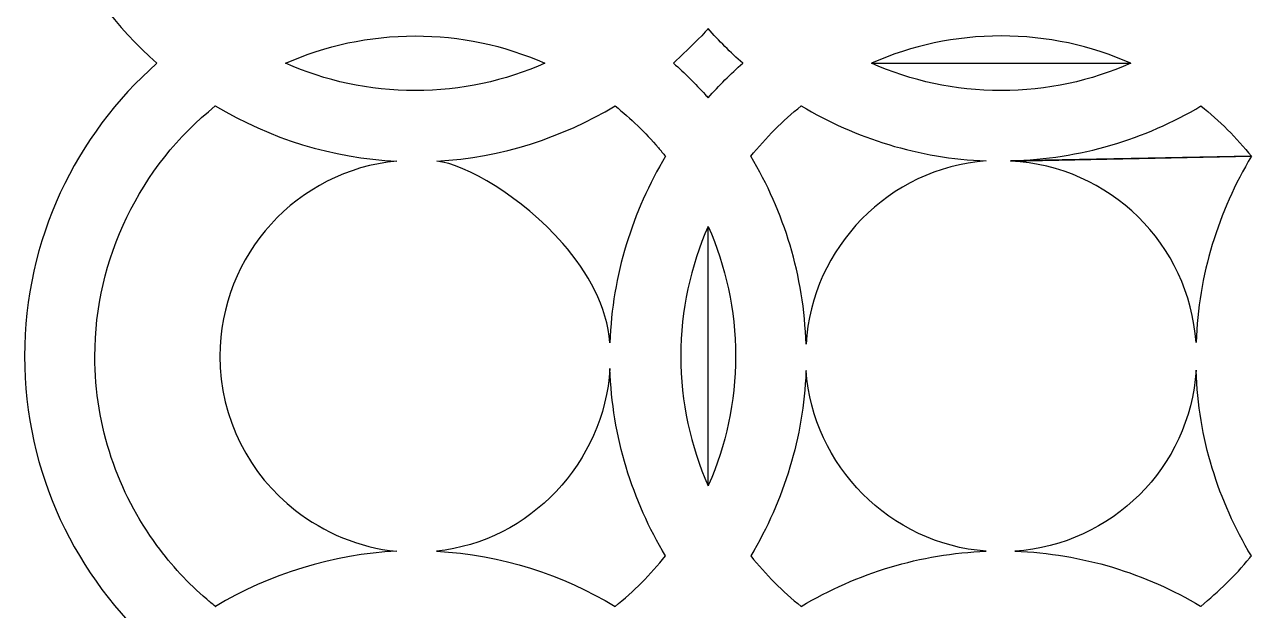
# Model space of a CAD drawing. Header units: centimetres. Extents: x -52 to 52, y -40 to 40.
# Drawn here: x -52.09 to -20.58, y 8.49 to 23.49 of the extents above; entities that cross this region are included whole.
import ezdxf

# ---------------------------------------------------------------- set-up
doc = ezdxf.new("R2010")
doc.units = ezdxf.units.CM
doc.header["$MEASUREMENT"] = 0
doc.layers.add('layer 1', color=7, linetype='Continuous')

msp = doc.modelspace()

# ---------------------------------------------------------------- linework, layer by layer
at = {"layer": 'layer 1', "color": 114}
for points, knots in [([(-48.70703, 7.4999), (-48.70703, 7.4999), (-48.70714, 7.5), (-48.70714, 7.5), (-48.70714, 7.5), (-48.70714, 7.5), (-48.70716, 7.50002), (-48.70716, 7.50002), (-48.70716, 7.50002), (-50.78352, 9.33253), (-52.09334, 12.01361), (-52.09334, 15), (-52.09334, 15), (-52.09334, 17.98637), (-50.78354, 20.66749), (-48.70718, 22.50002), (-48.70718, 22.50002), (-48.70718, 22.50002), (-48.70718, 22.50002), (-48.70718, 22.50002), (-48.70718, 22.50002), (-50.78354, 24.33252), (-52.09334, 27.01362), (-52.09334, 30), (-52.09334, 30), (-52.09334, 35.52191), (-47.61527, 40), (-42.09334, 40), (-42.09334, 40), (-39.10688, 40), (-36.42588, 38.69022), (-34.59337, 36.61379), (-34.59337, 36.61379), (-32.76085, 38.69018), (-30.07975, 40), (-27.09334, 40), (-27.09334, 40), (-24.10694, 40), (-21.42588, 38.69015), (-19.59337, 36.61378), (-19.59337, 36.61378), (-17.76084, 38.69017), (-15.07974, 40), (-12.09334, 40), (-12.09334, 40), (-6.57141, 40), (-2.09334, 35.52191), (-2.09334, 30), (-2.09334, 30), (-2.09334, 27.0136), (-3.40326, 24.33263), (-5.47963, 22.50011), (-5.47963, 22.50011), (-3.4032, 20.66758), (-2.09334, 17.98644), (-2.09334, 15), (-2.09334, 15), (-2.09334, 12.0136), (-3.40317, 9.33253), (-5.47955, 7.50002), (-5.47955, 7.50002), (-3.40315, 5.66749), (-2.09334, 2.98639), (-2.09334, 0), (-2.09334, 0), (-2.09334, -2.98645), (-3.40311, -5.66906), (-5.47955, -7.50157), (-5.47955, -7.50157), (-3.40316, -9.3341), (-2.09334, -12.0136), (-2.09334, -15), (-2.09334, -15), (-2.09334, -17.98639), (-3.40319, -20.66746), (-5.47956, -22.49997), (-5.47956, -22.49997), (-3.40317, -24.33252), (-2.09334, -27.01361), (-2.09334, -30), (-2.09334, -30), (-2.09334, -35.52191), (-6.57141, -40), (-12.09334, -40), (-12.09334, -40), (-15.07975, -40), (-17.76086, -38.69018), (-19.59338, -36.61379), (-19.59338, -36.61379), (-21.42589, -38.69023), (-24.10688, -40), (-27.09334, -40), (-27.09334, -40), (-30.07975, -40), (-32.76082, -38.69019), (-34.59334, -36.6138), (-34.59334, -36.6138), (-36.42586, -38.69017), (-39.10695, -40), (-42.09334, -40), (-42.09334, -40), (-47.61527, -40), (-52.09334, -35.52191), (-52.09334, -30), (-52.09334, -30), (-52.09334, -27.01361), (-50.78351, -24.33253), (-48.70714, -22.50001), (-48.70714, -22.50001), (-48.70714, -22.50001), (-48.70717, -22.49998), (-48.70717, -22.49998), (-48.70717, -22.49998), (-50.78352, -20.66748), (-52.09334, -17.98638), (-52.09334, -15), (-52.09334, -15), (-52.09334, -12.01362), (-50.78353, -9.3325), (-48.70717, -7.49998), (-48.70717, -7.49998), (-48.70717, -7.49998), (-48.70714, -7.49995), (-48.70714, -7.49995), (-48.70714, -7.49995), (-48.70714, -7.49995), (-48.70703, 7.4999), (-48.70703, 7.4999)], [0, 0, 0, 0, 0.03030303, 0.03030303, 0.03030303, 0.03030303, 0.06060606, 0.06060606, 0.06060606, 0.06060606, 0.09090909, 0.09090909, 0.09090909, 0.09090909, 0.12121212, 0.12121212, 0.12121212, 0.12121212, 0.15151515, 0.15151515, 0.15151515, 0.15151515, 0.18181818, 0.18181818, 0.18181818, 0.18181818, 0.21212121, 0.21212121, 0.21212121, 0.21212121, 0.24242424, 0.24242424, 0.24242424, 0.24242424, 0.27272727, 0.27272727, 0.27272727, 0.27272727, 0.3030303, 0.3030303, 0.3030303, 0.3030303, 0.33333333, 0.33333333, 0.33333333, 0.33333333, 0.36363636, 0.36363636, 0.36363636, 0.36363636, 0.39393939, 0.39393939, 0.39393939, 0.39393939, 0.42424242, 0.42424242, 0.42424242, 0.42424242, 0.45454545, 0.45454545, 0.45454545, 0.45454545, 0.48484848, 0.48484848, 0.48484848, 0.48484848, 0.51515152, 0.51515152, 0.51515152, 0.51515152, 0.54545455, 0.54545455, 0.54545455, 0.54545455, 0.57575758, 0.57575758, 0.57575758, 0.57575758, 0.60606061, 0.60606061, 0.60606061, 0.60606061, 0.63636364, 0.63636364, 0.63636364, 0.63636364, 0.66666667, 0.66666667, 0.66666667, 0.66666667, 0.6969697, 0.6969697, 0.6969697, 0.6969697, 0.72727273, 0.72727273, 0.72727273, 0.72727273, 0.75757576, 0.75757576, 0.75757576, 0.75757576, 0.78787879, 0.78787879, 0.78787879, 0.78787879, 0.81818182, 0.81818182, 0.81818182, 0.81818182, 0.84848485, 0.84848485, 0.84848485, 0.84848485, 0.87878788, 0.87878788, 0.87878788, 0.87878788, 0.90909091, 0.90909091, 0.90909091, 0.90909091, 0.93939394, 0.93939394, 0.93939394, 0.93939394, 1, 1, 1, 1]), ([(-35.47957, 22.50002), (-35.47957, 22.50002), (-35.47956, 22.50003), (-35.47956, 22.50003), (-35.47956, 22.50003), (-35.47956, 22.50003), (-35.47957, 22.50002), (-35.47957, 22.50002), (-35.47957, 22.50002), (-35.47957, 22.50002), (-35.47956, 22.50003), (-35.47956, 22.50003), (-35.47956, 22.50003), (-35.47956, 22.50003), (-35.47955, 22.50004), (-35.47955, 22.50004), (-35.47955, 22.50004), (-35.47955, 22.50004), (-35.47968, 22.50015), (-35.47968, 22.50015), (-35.47968, 22.50015), (-35.45711, 22.52272), (-35.43415, 22.54514), (-35.41135, 22.56748), (-35.41135, 22.56748), (-35.16251, 22.81135), (-34.902, 23.04332), (-34.66824, 23.30228), (-34.66824, 23.30228), (-34.66824, 23.30228), (-34.66823, 23.30229), (-34.66823, 23.30229), (-34.66823, 23.30229), (-34.66823, 23.30229), (-34.66822, 23.3023), (-34.66822, 23.3023), (-34.66822, 23.3023), (-34.66822, 23.3023), (-34.66821, 23.30231), (-34.66821, 23.30231), (-34.66821, 23.30231), (-34.66821, 23.30231), (-34.6682, 23.30232), (-34.6682, 23.30232), (-34.6682, 23.30232), (-34.6682, 23.30232), (-34.66819, 23.30233), (-34.66819, 23.30233), (-34.66819, 23.30233), (-34.66819, 23.30233), (-34.66818, 23.30234), (-34.66818, 23.30234), (-34.66818, 23.30234), (-34.64308, 23.33014), (-34.61815, 23.35812), (-34.59336, 23.3862), (-34.59336, 23.3862), (-34.59336, 23.3862), (-34.59336, 23.3862), (-34.59336, 23.3862), (-34.59336, 23.3862), (-34.31635, 23.07293), (-34.02074, 22.77675), (-33.70719, 22.50002), (-33.70719, 22.50002), (-33.70719, 22.50002), (-33.70719, 22.50002), (-33.70719, 22.50002), (-33.70719, 22.50002), (-34.01939, 22.22448), (-34.32018, 21.92831), (-34.59332, 21.61379), (-34.59332, 21.61379), (-34.59332, 21.61379), (-34.59334, 21.61381), (-34.59334, 21.61381), (-34.59334, 21.61381), (-34.59334, 21.61381), (-34.59336, 21.61383), (-34.59336, 21.61383), (-34.59336, 21.61383), (-34.61829, 21.64208), (-34.64331, 21.6701), (-34.66854, 21.69806), (-34.66854, 21.69806), (-34.66854, 21.69806), (-34.66855, 21.69807), (-34.66855, 21.69807), (-34.66855, 21.69807), (-34.66855, 21.69807), (-34.66856, 21.69808), (-34.66856, 21.69808), (-34.66856, 21.69808), (-34.66856, 21.69808), (-34.66857, 21.69809), (-34.66857, 21.69809), (-34.66857, 21.69809), (-34.66857, 21.69809), (-34.66858, 21.6981), (-34.66858, 21.6981), (-34.66858, 21.6981), (-34.66858, 21.6981), (-34.66859, 21.69811), (-34.66859, 21.69811), (-34.66859, 21.69811), (-34.66859, 21.69811), (-34.6686, 21.69812), (-34.6686, 21.69812), (-34.6686, 21.69812), (-34.92349, 21.98049), (-35.1943, 22.24828), (-35.47953, 22.50002), (-35.47953, 22.50002), (-35.47953, 22.50002), (-35.47955, 22.50004), (-35.47955, 22.50004), (-35.47955, 22.50004), (-35.47955, 22.50004), (-35.47968, 22.50015), (-35.47968, 22.50015), (-35.47968, 22.50015), (-35.47968, 22.50015), (-35.47957, 22.50002), (-35.47957, 22.50002)], [0, 0, 0, 0, 0.03125, 0.03125, 0.03125, 0.03125, 0.0625, 0.0625, 0.0625, 0.0625, 0.09375, 0.09375, 0.09375, 0.09375, 0.125, 0.125, 0.125, 0.125, 0.15625, 0.15625, 0.15625, 0.15625, 0.1875, 0.1875, 0.1875, 0.1875, 0.21875, 0.21875, 0.21875, 0.21875, 0.25, 0.25, 0.25, 0.25, 0.28125, 0.28125, 0.28125, 0.28125, 0.3125, 0.3125, 0.3125, 0.3125, 0.34375, 0.34375, 0.34375, 0.34375, 0.375, 0.375, 0.375, 0.375, 0.40625, 0.40625, 0.40625, 0.40625, 0.4375, 0.4375, 0.4375, 0.4375, 0.46875, 0.46875, 0.46875, 0.46875, 0.5, 0.5, 0.5, 0.5, 0.53125, 0.53125, 0.53125, 0.53125, 0.5625, 0.5625, 0.5625, 0.5625, 0.59375, 0.59375, 0.59375, 0.59375, 0.625, 0.625, 0.625, 0.625, 0.65625, 0.65625, 0.65625, 0.65625, 0.6875, 0.6875, 0.6875, 0.6875, 0.71875, 0.71875, 0.71875, 0.71875, 0.75, 0.75, 0.75, 0.75, 0.78125, 0.78125, 0.78125, 0.78125, 0.8125, 0.8125, 0.8125, 0.8125, 0.84375, 0.84375, 0.84375, 0.84375, 0.875, 0.875, 0.875, 0.875, 0.90625, 0.90625, 0.90625, 0.90625, 0.9375, 0.9375, 0.9375, 0.9375, 1, 1, 1, 1]), ([(-38.7738, 22.50004), (-39.81586, 22.96348), (-40.95328, 23.2), (-42.09334, 23.2), (-42.09334, 23.2), (-43.27481, 23.2), (-44.39803, 22.94998), (-45.41293, 22.5), (-45.41293, 22.5), (-44.39802, 22.05001), (-43.27481, 21.8), (-42.09334, 21.8), (-42.09334, 21.8), (-40.91189, 21.8), (-39.78868, 22.05005), (-38.7738, 22.50004)], [0, 0, 0, 0, 0.2, 0.2, 0.2, 0.2, 0.4, 0.4, 0.4, 0.4, 0.6, 0.6, 0.6, 0.6, 1, 1, 1, 1]), ([(-30.41296, 22.50002), (-30.41296, 22.50002), (-30.39037, 22.50999), (-30.39037, 22.50999), (-30.39037, 22.50999), (-30.39037, 22.50999), (-30.39036, 22.50999), (-30.39036, 22.50999), (-30.39036, 22.50999), (-30.39036, 22.50999), (-30.39035, 22.50999), (-30.39035, 22.50999), (-30.39035, 22.50999), (-30.39035, 22.50999), (-30.39034, 22.50999), (-30.39034, 22.50999), (-30.39034, 22.50999), (-30.39034, 22.50999), (-30.39033, 22.50999), (-30.39033, 22.50999), (-30.39033, 22.50999), (-30.39033, 22.50999), (-30.39032, 22.50999), (-30.39032, 22.50999), (-30.39032, 22.50999), (-30.39032, 22.50999), (-30.39031, 22.50999), (-30.39031, 22.50999), (-30.39031, 22.50999), (-30.39031, 22.50999), (-30.3903, 22.50999), (-30.3903, 22.50999), (-30.3903, 22.50999), (-30.3903, 22.50999), (-30.39029, 22.50999), (-30.39029, 22.50999), (-30.39029, 22.50999), (-29.38132, 22.95367), (-28.26602, 23.2), (-27.09334, 23.2), (-27.09334, 23.2), (-25.91187, 23.2), (-24.78866, 22.94999), (-23.77378, 22.50002), (-23.77378, 22.50002), (-23.77378, 22.50002), (-30.41296, 22.50002), (-30.41296, 22.50002)], [0, 0, 0, 0, 0.07692308, 0.07692308, 0.07692308, 0.07692308, 0.15384615, 0.15384615, 0.15384615, 0.15384615, 0.23076923, 0.23076923, 0.23076923, 0.23076923, 0.30769231, 0.30769231, 0.30769231, 0.30769231, 0.38461538, 0.38461538, 0.38461538, 0.38461538, 0.46153846, 0.46153846, 0.46153846, 0.46153846, 0.53846154, 0.53846154, 0.53846154, 0.53846154, 0.61538462, 0.61538462, 0.61538462, 0.61538462, 0.69230769, 0.69230769, 0.69230769, 0.69230769, 0.76923077, 0.76923077, 0.76923077, 0.76923077, 0.84615385, 0.84615385, 0.84615385, 0.84615385, 1, 1, 1, 1]), ([(-30.41294, 22.50001), (-29.39802, 22.05001), (-28.27481, 21.8), (-27.09334, 21.8), (-27.09334, 21.8), (-25.91188, 21.8), (-24.78868, 22.05001), (-23.77379, 22.5), (-23.77379, 22.5), (-23.77379, 22.5), (-30.41294, 22.50001), (-30.41294, 22.50001)], [0, 0, 0, 0, 0.25, 0.25, 0.25, 0.25, 0.5, 0.5, 0.5, 0.5, 1, 1, 1, 1]), ([(-47.21061, 8.59285), (-47.21061, 8.59285), (-47.21051, 8.59291), (-47.21051, 8.59291), (-47.21051, 8.59291), (-45.82447, 9.42022), (-44.18164, 9.92905), (-42.56722, 10.00449), (-42.56722, 10.00449), (-43.53786, 10.09579), (-44.42768, 10.48264), (-45.15686, 11.04888), (-45.15686, 11.04888), (-46.33491, 11.96368), (-47.09334, 13.39334), (-47.09334, 15), (-47.09334, 15), (-47.09334, 17.60114), (-45.10602, 19.75556), (-42.56722, 19.99434), (-42.56722, 19.99434), (-44.20729, 20.07087), (-45.80235, 20.56791), (-47.21061, 21.40723), (-47.21061, 21.40723), (-49.14328, 19.86151), (-50.29334, 17.48759), (-50.29334, 15), (-50.29334, 15), (-50.29334, 13.18544), (-49.70348, 11.50842), (-48.70528, 10.15002), (-48.70528, 10.15002), (-48.70528, 10.15002), (-48.70528, 10.15001), (-48.70528, 10.15001), (-48.70528, 10.15001), (-48.70528, 10.15001), (-48.70528, 10.15), (-48.70528, 10.15), (-48.70528, 10.15), (-48.70528, 10.15), (-48.70528, 10.14999), (-48.70528, 10.14999), (-48.70528, 10.14999), (-48.33391, 9.64461), (-47.90608, 9.18333), (-47.431, 8.7755), (-47.431, 8.7755), (-47.35858, 8.71333), (-47.28509, 8.65238), (-47.21051, 8.59273), (-47.21051, 8.59273), (-47.21051, 8.59273), (-47.21061, 8.59285), (-47.21061, 8.59285)], [0, 0, 0, 0, 0.06666667, 0.06666667, 0.06666667, 0.06666667, 0.13333333, 0.13333333, 0.13333333, 0.13333333, 0.2, 0.2, 0.2, 0.2, 0.26666667, 0.26666667, 0.26666667, 0.26666667, 0.33333333, 0.33333333, 0.33333333, 0.33333333, 0.4, 0.4, 0.4, 0.4, 0.46666667, 0.46666667, 0.46666667, 0.46666667, 0.53333333, 0.53333333, 0.53333333, 0.53333333, 0.6, 0.6, 0.6, 0.6, 0.66666667, 0.66666667, 0.66666667, 0.66666667, 0.73333333, 0.73333333, 0.73333333, 0.73333333, 0.8, 0.8, 0.8, 0.8, 0.86666667, 0.86666667, 0.86666667, 0.86666667, 1, 1, 1, 1]), ([(-35.68616, 20.11727), (-35.68616, 20.11727), (-35.68617, 20.11728), (-35.68617, 20.11728), (-35.68617, 20.11728), (-35.74521, 20.19111), (-35.80548, 20.26391), (-35.86699, 20.33562), (-35.86699, 20.33562), (-36.20226, 20.72648), (-36.57371, 21.08541), (-36.9761, 21.40723), (-36.9761, 21.40723), (-38.32805, 20.60021), (-39.8751, 20.08245), (-41.54154, 19.99365), (-41.54154, 19.99365), (-40.8027, 19.91249), (-39.35798, 19.08103), (-38.31637, 17.88707), (-38.31637, 17.88707), (-37.67038, 17.1466), (-37.17934, 16.26679), (-37.10821, 15.33978), (-37.10821, 15.33978), (-37.0491, 17.08183), (-36.52547, 18.7112), (-35.68617, 20.11727), (-35.68617, 20.11727), (-35.68617, 20.11727), (-35.68616, 20.11727), (-35.68616, 20.11727), (-35.68616, 20.11727), (-35.68616, 20.11727), (-35.68616, 20.11728), (-35.68616, 20.11728), (-35.68616, 20.11728), (-35.68616, 20.11728), (-35.68616, 20.11727), (-35.68616, 20.11727)], [0, 0, 0, 0, 0.09090909, 0.09090909, 0.09090909, 0.09090909, 0.18181818, 0.18181818, 0.18181818, 0.18181818, 0.27272727, 0.27272727, 0.27272727, 0.27272727, 0.36363636, 0.36363636, 0.36363636, 0.36363636, 0.45454545, 0.45454545, 0.45454545, 0.45454545, 0.54545455, 0.54545455, 0.54545455, 0.54545455, 0.63636364, 0.63636364, 0.63636364, 0.63636364, 0.72727273, 0.72727273, 0.72727273, 0.72727273, 0.81818182, 0.81818182, 0.81818182, 0.81818182, 1, 1, 1, 1]), ([(-32.08715, 15.30357), (-31.93782, 17.79558), (-29.9595, 19.80999), (-27.4784, 19.99904), (-27.4784, 19.99904), (-29.20336, 20.06439), (-30.81667, 20.57514), (-32.21059, 21.40718), (-32.21059, 21.40718), (-32.68681, 21.0263), (-33.11965, 20.59345), (-33.50052, 20.11724), (-33.50052, 20.11724), (-32.65539, 18.7014), (-32.13953, 17.05921), (-32.08715, 15.30357)], [0, 0, 0, 0, 0.2, 0.2, 0.2, 0.2, 0.4, 0.4, 0.4, 0.4, 0.6, 0.6, 0.6, 0.6, 1, 1, 1, 1]), ([(-20.68613, 20.11725), (-20.68613, 20.11725), (-20.68616, 20.11729), (-20.68616, 20.11729), (-20.68616, 20.11729), (-21.06679, 20.59321), (-21.50039, 21.02644), (-21.97608, 21.40721), (-21.97608, 21.40721), (-21.97608, 21.40721), (-21.97608, 21.40721), (-21.97608, 21.40721), (-21.97608, 21.40721), (-23.40594, 20.5537), (-25.06666, 20.04699), (-26.84198, 20.00315), (-26.84198, 20.00315), (-26.84198, 20.00315), (-26.85305, 20.00284), (-26.85305, 20.00284), (-26.85305, 20.00284), (-26.85305, 20.00284), (-20.68613, 20.11725), (-20.68613, 20.11725)], [0, 0, 0, 0, 0.14285714, 0.14285714, 0.14285714, 0.14285714, 0.28571429, 0.28571429, 0.28571429, 0.28571429, 0.42857143, 0.42857143, 0.42857143, 0.42857143, 0.57142857, 0.57142857, 0.57142857, 0.57142857, 0.71428571, 0.71428571, 0.71428571, 0.71428571, 1, 1, 1, 1]), ([(-26.85305, 19.99434), (-26.85305, 19.99434), (-26.8529, 19.99434), (-26.8529, 19.99434), (-26.8529, 19.99434), (-26.8529, 19.99434), (-26.85272, 19.99434), (-26.85272, 19.99434), (-26.85272, 19.99434), (-26.85272, 19.99434), (-26.85257, 19.99434), (-26.85257, 19.99434), (-26.85257, 19.99434), (-26.85257, 19.99434), (-26.85242, 19.99434), (-26.85242, 19.99434), (-26.85242, 19.99434), (-26.85242, 19.99434), (-26.85227, 19.99434), (-26.85227, 19.99434), (-26.85227, 19.99434), (-26.85227, 19.99434), (-26.85212, 19.99434), (-26.85212, 19.99434), (-26.85212, 19.99434), (-26.85212, 19.99434), (-26.85197, 19.99434), (-26.85197, 19.99434), (-26.85197, 19.99434), (-26.85197, 19.99434), (-26.85182, 19.99434), (-26.85182, 19.99434), (-26.85182, 19.99434), (-26.85182, 19.99434), (-26.85167, 19.99434), (-26.85167, 19.99434), (-26.85167, 19.99434), (-26.85167, 19.99434), (-26.85155, 19.99434), (-26.85155, 19.99434), (-26.85155, 19.99434), (-26.85155, 19.99434), (-26.8514, 19.99434), (-26.8514, 19.99434), (-26.8514, 19.99434), (-26.8514, 19.99434), (-26.85125, 19.99434), (-26.85125, 19.99434), (-26.85125, 19.99434), (-26.85125, 19.99434), (-26.85113, 19.99434), (-26.85113, 19.99434), (-26.85113, 19.99434), (-26.85113, 19.99434), (-26.85098, 19.99434), (-26.85098, 19.99434), (-26.85098, 19.99434), (-26.85098, 19.99434), (-26.85086, 19.99434), (-26.85086, 19.99434), (-26.85086, 19.99434), (-26.84806, 19.99417), (-26.84518, 19.99384), (-26.84241, 19.99371), (-26.84241, 19.99371), (-24.31276, 19.86855), (-22.27296, 17.86269), (-22.10101, 15.34567), (-22.10101, 15.34567), (-22.04187, 17.08549), (-21.52453, 18.71277), (-20.68616, 20.11728), (-20.68616, 20.11728), (-20.68616, 20.11728), (-20.68616, 20.11729), (-20.68616, 20.11729), (-20.68616, 20.11729), (-20.68616, 20.11729), (-26.85305, 19.99434), (-26.85305, 19.99434)], [0, 0, 0, 0, 0.04761905, 0.04761905, 0.04761905, 0.04761905, 0.0952381, 0.0952381, 0.0952381, 0.0952381, 0.14285714, 0.14285714, 0.14285714, 0.14285714, 0.19047619, 0.19047619, 0.19047619, 0.19047619, 0.23809524, 0.23809524, 0.23809524, 0.23809524, 0.28571429, 0.28571429, 0.28571429, 0.28571429, 0.33333333, 0.33333333, 0.33333333, 0.33333333, 0.38095238, 0.38095238, 0.38095238, 0.38095238, 0.42857143, 0.42857143, 0.42857143, 0.42857143, 0.47619048, 0.47619048, 0.47619048, 0.47619048, 0.52380952, 0.52380952, 0.52380952, 0.52380952, 0.57142857, 0.57142857, 0.57142857, 0.57142857, 0.61904762, 0.61904762, 0.61904762, 0.61904762, 0.66666667, 0.66666667, 0.66666667, 0.66666667, 0.71428571, 0.71428571, 0.71428571, 0.71428571, 0.76190476, 0.76190476, 0.76190476, 0.76190476, 0.80952381, 0.80952381, 0.80952381, 0.80952381, 0.85714286, 0.85714286, 0.85714286, 0.85714286, 0.9047619, 0.9047619, 0.9047619, 0.9047619, 1, 1, 1, 1]), ([(-34.59336, 11.68043), (-35.04334, 12.69532), (-35.29334, 13.81854), (-35.29334, 15), (-35.29334, 15), (-35.29334, 16.18147), (-35.04336, 17.30469), (-34.59337, 18.31959), (-34.59337, 18.31959), (-34.59337, 18.31959), (-34.59336, 11.68043), (-34.59336, 11.68043)], [0, 0, 0, 0, 0.25, 0.25, 0.25, 0.25, 0.5, 0.5, 0.5, 0.5, 1, 1, 1, 1]), ([(-34.59334, 11.68045), (-34.59334, 11.68045), (-34.58339, 11.70296), (-34.58339, 11.70296), (-34.58339, 11.70296), (-34.58339, 11.70296), (-34.58339, 11.70297), (-34.58339, 11.70297), (-34.58339, 11.70297), (-34.58339, 11.70297), (-34.58339, 11.70298), (-34.58339, 11.70298), (-34.58339, 11.70298), (-34.58339, 11.70298), (-34.58339, 11.70299), (-34.58339, 11.70299), (-34.58339, 11.70299), (-34.58339, 11.70299), (-34.58339, 11.703), (-34.58339, 11.703), (-34.58339, 11.703), (-34.58339, 11.703), (-34.58339, 11.70301), (-34.58339, 11.70301), (-34.58339, 11.70301), (-34.58339, 11.70301), (-34.58339, 11.70302), (-34.58339, 11.70302), (-34.58339, 11.70302), (-34.58339, 11.70302), (-34.58339, 11.70303), (-34.58339, 11.70303), (-34.58339, 11.70303), (-34.58339, 11.70303), (-34.58339, 11.70304), (-34.58339, 11.70304), (-34.58339, 11.70304), (-34.58339, 11.70304), (-34.58337, 11.70306), (-34.58337, 11.70306), (-34.58337, 11.70306), (-34.58337, 11.70306), (-34.58337, 11.70307), (-34.58337, 11.70307), (-34.58337, 11.70307), (-34.58337, 11.70307), (-34.58337, 11.70308), (-34.58337, 11.70308), (-34.58337, 11.70308), (-34.58337, 11.70308), (-34.58337, 11.70309), (-34.58337, 11.70309), (-34.58337, 11.70309), (-34.13968, 12.71204), (-33.89334, 13.82732), (-33.89334, 15), (-33.89334, 15), (-33.89334, 16.18146), (-34.14335, 17.30466), (-34.59334, 18.31957), (-34.59334, 18.31957), (-34.59334, 18.31957), (-34.59334, 11.68045), (-34.59334, 11.68045)], [0, 0, 0, 0, 0.05882353, 0.05882353, 0.05882353, 0.05882353, 0.11764706, 0.11764706, 0.11764706, 0.11764706, 0.17647059, 0.17647059, 0.17647059, 0.17647059, 0.23529412, 0.23529412, 0.23529412, 0.23529412, 0.29411765, 0.29411765, 0.29411765, 0.29411765, 0.35294118, 0.35294118, 0.35294118, 0.35294118, 0.41176471, 0.41176471, 0.41176471, 0.41176471, 0.47058824, 0.47058824, 0.47058824, 0.47058824, 0.52941176, 0.52941176, 0.52941176, 0.52941176, 0.58823529, 0.58823529, 0.58823529, 0.58823529, 0.64705882, 0.64705882, 0.64705882, 0.64705882, 0.70588235, 0.70588235, 0.70588235, 0.70588235, 0.76470588, 0.76470588, 0.76470588, 0.76470588, 0.82352941, 0.82352941, 0.82352941, 0.82352941, 0.88235294, 0.88235294, 0.88235294, 0.88235294, 1, 1, 1, 1]), ([(-35.68616, 9.88274), (-36.06701, 9.40653), (-36.49988, 8.97373), (-36.97613, 8.59284), (-36.97613, 8.59284), (-38.32807, 9.39984), (-39.88461, 9.91592), (-41.55106, 10.00472), (-41.55106, 10.00472), (-39.14923, 10.26023), (-37.25997, 12.27266), (-37.108, 14.67999), (-37.108, 14.67999), (-37.0526, 12.93049), (-36.52863, 11.29412), (-35.68617, 9.88276), (-35.68617, 9.88276), (-35.68617, 9.88276), (-35.68616, 9.88274), (-35.68616, 9.88274)], [0, 0, 0, 0, 0.16666667, 0.16666667, 0.16666667, 0.16666667, 0.33333333, 0.33333333, 0.33333333, 0.33333333, 0.5, 0.5, 0.5, 0.5, 0.66666667, 0.66666667, 0.66666667, 0.66666667, 1, 1, 1, 1]), ([(-32.08735, 14.63593), (-31.91223, 12.18418), (-29.93216, 10.19153), (-27.4784, 10.0046), (-27.4784, 10.0046), (-29.1496, 9.9413), (-30.7753, 9.4471), (-32.21061, 8.59281), (-32.21061, 8.59281), (-32.68687, 8.97371), (-33.11964, 9.40651), (-33.50053, 9.88278), (-33.50053, 9.88278), (-32.65079, 11.32002), (-32.15499, 12.92901), (-32.08878, 14.60056), (-32.08878, 14.60056), (-32.08878, 14.60056), (-32.08878, 14.60058), (-32.08878, 14.60058), (-32.08878, 14.60058), (-32.08827, 14.61345), (-32.08781, 14.62305), (-32.08735, 14.63593)], [0, 0, 0, 0, 0.14285714, 0.14285714, 0.14285714, 0.14285714, 0.28571429, 0.28571429, 0.28571429, 0.28571429, 0.42857143, 0.42857143, 0.42857143, 0.42857143, 0.57142857, 0.57142857, 0.57142857, 0.57142857, 0.71428571, 0.71428571, 0.71428571, 0.71428571, 1, 1, 1, 1]), ([(-26.74282, 10.00488), (-24.25499, 10.17639), (-22.26459, 12.14694), (-22.10111, 14.63708), (-22.10111, 14.63708), (-22.04581, 12.88822), (-21.52836, 11.2937), (-20.68615, 9.88275), (-20.68615, 9.88275), (-20.69949, 9.86607), (-20.71293, 9.84947), (-20.72639, 9.8329), (-20.72639, 9.8329), (-20.72639, 9.8329), (-20.72639, 9.83289), (-20.72639, 9.83289), (-20.72639, 9.83289), (-20.72639, 9.83289), (-20.7264, 9.83288), (-20.7264, 9.83288), (-20.7264, 9.83288), (-21.1046, 9.36747), (-21.52245, 8.98167), (-21.9761, 8.59283), (-21.9761, 8.59283), (-21.9761, 8.59283), (-21.98553, 8.59841), (-21.98553, 8.59841), (-21.98553, 8.59841), (-21.98553, 8.59841), (-21.98554, 8.59842), (-21.98554, 8.59842), (-21.98554, 8.59842), (-23.38656, 9.43261), (-25.00869, 9.94509), (-26.74282, 10.00488)], [0, 0, 0, 0, 0.1, 0.1, 0.1, 0.1, 0.2, 0.2, 0.2, 0.2, 0.3, 0.3, 0.3, 0.3, 0.4, 0.4, 0.4, 0.4, 0.5, 0.5, 0.5, 0.5, 0.6, 0.6, 0.6, 0.6, 0.7, 0.7, 0.7, 0.7, 0.8, 0.8, 0.8, 0.8, 1, 1, 1, 1])]:
    msp.add_open_spline(points, degree=3, knots=knots, dxfattribs=at)
at = {"layer": 'layer 1', "color": 254, "lineweight": 9}
for points, knots in [([(-48.70703, 7.4999), (-48.70703, 7.4999), (-48.70714, 7.5), (-48.70714, 7.5), (-48.70714, 7.5), (-48.70714, 7.5), (-48.70716, 7.50002), (-48.70716, 7.50002), (-48.70716, 7.50002), (-50.78352, 9.33253), (-52.09334, 12.01361), (-52.09334, 15), (-52.09334, 15), (-52.09334, 17.98637), (-50.78354, 20.66749), (-48.70718, 22.50002), (-48.70718, 22.50002), (-48.70718, 22.50002), (-48.70718, 22.50002), (-48.70718, 22.50002), (-48.70718, 22.50002), (-50.78354, 24.33252), (-52.09334, 27.01362), (-52.09334, 30), (-52.09334, 30), (-52.09334, 35.52191), (-47.61527, 40), (-42.09334, 40), (-42.09334, 40), (-39.10688, 40), (-36.42588, 38.69022), (-34.59337, 36.61379), (-34.59337, 36.61379), (-32.76085, 38.69018), (-30.07975, 40), (-27.09334, 40), (-27.09334, 40), (-24.10694, 40), (-21.42588, 38.69015), (-19.59337, 36.61378), (-19.59337, 36.61378), (-17.76084, 38.69017), (-15.07974, 40), (-12.09334, 40), (-12.09334, 40), (-6.57141, 40), (-2.09334, 35.52191), (-2.09334, 30), (-2.09334, 30), (-2.09334, 27.0136), (-3.40326, 24.33263), (-5.47963, 22.50011), (-5.47963, 22.50011), (-3.4032, 20.66758), (-2.09334, 17.98644), (-2.09334, 15), (-2.09334, 15), (-2.09334, 12.0136), (-3.40317, 9.33253), (-5.47955, 7.50002), (-5.47955, 7.50002), (-3.40315, 5.66749), (-2.09334, 2.98639), (-2.09334, 0), (-2.09334, 0), (-2.09334, -2.98645), (-3.40311, -5.66906), (-5.47955, -7.50157), (-5.47955, -7.50157), (-3.40316, -9.3341), (-2.09334, -12.0136), (-2.09334, -15), (-2.09334, -15), (-2.09334, -17.98639), (-3.40319, -20.66746), (-5.47956, -22.49997), (-5.47956, -22.49997), (-3.40317, -24.33252), (-2.09334, -27.01361), (-2.09334, -30), (-2.09334, -30), (-2.09334, -35.52191), (-6.57141, -40), (-12.09334, -40), (-12.09334, -40), (-15.07975, -40), (-17.76086, -38.69018), (-19.59338, -36.61379), (-19.59338, -36.61379), (-21.42589, -38.69023), (-24.10688, -40), (-27.09334, -40), (-27.09334, -40), (-30.07975, -40), (-32.76082, -38.69019), (-34.59334, -36.6138), (-34.59334, -36.6138), (-36.42586, -38.69017), (-39.10695, -40), (-42.09334, -40), (-42.09334, -40), (-47.61527, -40), (-52.09334, -35.52191), (-52.09334, -30), (-52.09334, -30), (-52.09334, -27.01361), (-50.78351, -24.33253), (-48.70714, -22.50001), (-48.70714, -22.50001), (-48.70714, -22.50001), (-48.70717, -22.49998), (-48.70717, -22.49998), (-48.70717, -22.49998), (-50.78352, -20.66748), (-52.09334, -17.98638), (-52.09334, -15), (-52.09334, -15), (-52.09334, -12.01362), (-50.78353, -9.3325), (-48.70717, -7.49998), (-48.70717, -7.49998), (-48.70717, -7.49998), (-48.70714, -7.49995), (-48.70714, -7.49995)], [0, 0, 0, 0, 0.03125, 0.03125, 0.03125, 0.03125, 0.0625, 0.0625, 0.0625, 0.0625, 0.09375, 0.09375, 0.09375, 0.09375, 0.125, 0.125, 0.125, 0.125, 0.15625, 0.15625, 0.15625, 0.15625, 0.1875, 0.1875, 0.1875, 0.1875, 0.21875, 0.21875, 0.21875, 0.21875, 0.25, 0.25, 0.25, 0.25, 0.28125, 0.28125, 0.28125, 0.28125, 0.3125, 0.3125, 0.3125, 0.3125, 0.34375, 0.34375, 0.34375, 0.34375, 0.375, 0.375, 0.375, 0.375, 0.40625, 0.40625, 0.40625, 0.40625, 0.4375, 0.4375, 0.4375, 0.4375, 0.46875, 0.46875, 0.46875, 0.46875, 0.5, 0.5, 0.5, 0.5, 0.53125, 0.53125, 0.53125, 0.53125, 0.5625, 0.5625, 0.5625, 0.5625, 0.59375, 0.59375, 0.59375, 0.59375, 0.625, 0.625, 0.625, 0.625, 0.65625, 0.65625, 0.65625, 0.65625, 0.6875, 0.6875, 0.6875, 0.6875, 0.71875, 0.71875, 0.71875, 0.71875, 0.75, 0.75, 0.75, 0.75, 0.78125, 0.78125, 0.78125, 0.78125, 0.8125, 0.8125, 0.8125, 0.8125, 0.84375, 0.84375, 0.84375, 0.84375, 0.875, 0.875, 0.875, 0.875, 0.90625, 0.90625, 0.90625, 0.90625, 0.9375, 0.9375, 0.9375, 0.9375, 1, 1, 1, 1]), ([(-35.47957, 22.50002), (-35.47957, 22.50002), (-35.47956, 22.50003), (-35.47956, 22.50003), (-35.47956, 22.50003), (-35.47956, 22.50003), (-35.47957, 22.50002), (-35.47957, 22.50002), (-35.47957, 22.50002), (-35.47957, 22.50002), (-35.47956, 22.50003), (-35.47956, 22.50003), (-35.47956, 22.50003), (-35.47956, 22.50003), (-35.47955, 22.50004), (-35.47955, 22.50004), (-35.47955, 22.50004), (-35.47955, 22.50004), (-35.47968, 22.50015), (-35.47968, 22.50015), (-35.47968, 22.50015), (-35.45711, 22.52272), (-35.43415, 22.54514), (-35.41135, 22.56748), (-35.41135, 22.56748), (-35.16251, 22.81135), (-34.902, 23.04332), (-34.66824, 23.30228), (-34.66824, 23.30228), (-34.66824, 23.30228), (-34.66823, 23.30229), (-34.66823, 23.30229), (-34.66823, 23.30229), (-34.66823, 23.30229), (-34.66822, 23.3023), (-34.66822, 23.3023), (-34.66822, 23.3023), (-34.66822, 23.3023), (-34.66821, 23.30231), (-34.66821, 23.30231), (-34.66821, 23.30231), (-34.66821, 23.30231), (-34.6682, 23.30232), (-34.6682, 23.30232), (-34.6682, 23.30232), (-34.6682, 23.30232), (-34.66819, 23.30233), (-34.66819, 23.30233), (-34.66819, 23.30233), (-34.66819, 23.30233), (-34.66818, 23.30234), (-34.66818, 23.30234), (-34.66818, 23.30234), (-34.64308, 23.33014), (-34.61815, 23.35812), (-34.59336, 23.3862), (-34.59336, 23.3862), (-34.59336, 23.3862), (-34.59336, 23.3862), (-34.59336, 23.3862), (-34.59336, 23.3862), (-34.31635, 23.07293), (-34.02074, 22.77675), (-33.70719, 22.50002), (-33.70719, 22.50002), (-33.70719, 22.50002), (-33.70719, 22.50002), (-33.70719, 22.50002), (-33.70719, 22.50002), (-34.01939, 22.22448), (-34.32018, 21.92831), (-34.59332, 21.61379), (-34.59332, 21.61379), (-34.59332, 21.61379), (-34.59334, 21.61381), (-34.59334, 21.61381), (-34.59334, 21.61381), (-34.59334, 21.61381), (-34.59336, 21.61383), (-34.59336, 21.61383), (-34.59336, 21.61383), (-34.61829, 21.64208), (-34.64331, 21.6701), (-34.66854, 21.69806), (-34.66854, 21.69806), (-34.66854, 21.69806), (-34.66855, 21.69807), (-34.66855, 21.69807), (-34.66855, 21.69807), (-34.66855, 21.69807), (-34.66856, 21.69808), (-34.66856, 21.69808), (-34.66856, 21.69808), (-34.66856, 21.69808), (-34.66857, 21.69809), (-34.66857, 21.69809), (-34.66857, 21.69809), (-34.66857, 21.69809), (-34.66858, 21.6981), (-34.66858, 21.6981), (-34.66858, 21.6981), (-34.66858, 21.6981), (-34.66859, 21.69811), (-34.66859, 21.69811), (-34.66859, 21.69811), (-34.66859, 21.69811), (-34.6686, 21.69812), (-34.6686, 21.69812), (-34.6686, 21.69812), (-34.92349, 21.98049), (-35.1943, 22.24828), (-35.47953, 22.50002), (-35.47953, 22.50002), (-35.47953, 22.50002), (-35.47955, 22.50004), (-35.47955, 22.50004), (-35.47955, 22.50004), (-35.47955, 22.50004), (-35.47968, 22.50015), (-35.47968, 22.50015)], [0, 0, 0, 0, 0.03225806, 0.03225806, 0.03225806, 0.03225806, 0.06451613, 0.06451613, 0.06451613, 0.06451613, 0.09677419, 0.09677419, 0.09677419, 0.09677419, 0.12903226, 0.12903226, 0.12903226, 0.12903226, 0.16129032, 0.16129032, 0.16129032, 0.16129032, 0.19354839, 0.19354839, 0.19354839, 0.19354839, 0.22580645, 0.22580645, 0.22580645, 0.22580645, 0.25806452, 0.25806452, 0.25806452, 0.25806452, 0.29032258, 0.29032258, 0.29032258, 0.29032258, 0.32258065, 0.32258065, 0.32258065, 0.32258065, 0.35483871, 0.35483871, 0.35483871, 0.35483871, 0.38709677, 0.38709677, 0.38709677, 0.38709677, 0.41935484, 0.41935484, 0.41935484, 0.41935484, 0.4516129, 0.4516129, 0.4516129, 0.4516129, 0.48387097, 0.48387097, 0.48387097, 0.48387097, 0.51612903, 0.51612903, 0.51612903, 0.51612903, 0.5483871, 0.5483871, 0.5483871, 0.5483871, 0.58064516, 0.58064516, 0.58064516, 0.58064516, 0.61290323, 0.61290323, 0.61290323, 0.61290323, 0.64516129, 0.64516129, 0.64516129, 0.64516129, 0.67741935, 0.67741935, 0.67741935, 0.67741935, 0.70967742, 0.70967742, 0.70967742, 0.70967742, 0.74193548, 0.74193548, 0.74193548, 0.74193548, 0.77419355, 0.77419355, 0.77419355, 0.77419355, 0.80645161, 0.80645161, 0.80645161, 0.80645161, 0.83870968, 0.83870968, 0.83870968, 0.83870968, 0.87096774, 0.87096774, 0.87096774, 0.87096774, 0.90322581, 0.90322581, 0.90322581, 0.90322581, 0.93548387, 0.93548387, 0.93548387, 0.93548387, 1, 1, 1, 1]), ([(-38.7738, 22.50004), (-39.81586, 22.96348), (-40.95328, 23.2), (-42.09334, 23.2), (-42.09334, 23.2), (-43.27481, 23.2), (-44.39803, 22.94998), (-45.41293, 22.5), (-45.41293, 22.5), (-44.39802, 22.05001), (-43.27481, 21.8), (-42.09334, 21.8), (-42.09334, 21.8), (-40.91189, 21.8), (-39.78868, 22.05005), (-38.7738, 22.50004)], [0, 0, 0, 0, 0.2, 0.2, 0.2, 0.2, 0.4, 0.4, 0.4, 0.4, 0.6, 0.6, 0.6, 0.6, 1, 1, 1, 1]), ([(-30.41296, 22.50002), (-30.41296, 22.50002), (-30.39037, 22.50999), (-30.39037, 22.50999), (-30.39037, 22.50999), (-30.39037, 22.50999), (-30.39036, 22.50999), (-30.39036, 22.50999), (-30.39036, 22.50999), (-30.39036, 22.50999), (-30.39035, 22.50999), (-30.39035, 22.50999), (-30.39035, 22.50999), (-30.39035, 22.50999), (-30.39034, 22.50999), (-30.39034, 22.50999), (-30.39034, 22.50999), (-30.39034, 22.50999), (-30.39033, 22.50999), (-30.39033, 22.50999), (-30.39033, 22.50999), (-30.39033, 22.50999), (-30.39032, 22.50999), (-30.39032, 22.50999), (-30.39032, 22.50999), (-30.39032, 22.50999), (-30.39031, 22.50999), (-30.39031, 22.50999), (-30.39031, 22.50999), (-30.39031, 22.50999), (-30.3903, 22.50999), (-30.3903, 22.50999), (-30.3903, 22.50999), (-30.3903, 22.50999), (-30.39029, 22.50999), (-30.39029, 22.50999), (-30.39029, 22.50999), (-29.38132, 22.95367), (-28.26602, 23.2), (-27.09334, 23.2), (-27.09334, 23.2), (-25.91187, 23.2), (-24.78866, 22.94999), (-23.77378, 22.50002)], [0, 0, 0, 0, 0.08333333, 0.08333333, 0.08333333, 0.08333333, 0.16666667, 0.16666667, 0.16666667, 0.16666667, 0.25, 0.25, 0.25, 0.25, 0.33333333, 0.33333333, 0.33333333, 0.33333333, 0.41666667, 0.41666667, 0.41666667, 0.41666667, 0.5, 0.5, 0.5, 0.5, 0.58333333, 0.58333333, 0.58333333, 0.58333333, 0.66666667, 0.66666667, 0.66666667, 0.66666667, 0.75, 0.75, 0.75, 0.75, 0.83333333, 0.83333333, 0.83333333, 0.83333333, 1, 1, 1, 1]), ([(-30.41294, 22.50001), (-29.39802, 22.05001), (-28.27481, 21.8), (-27.09334, 21.8), (-27.09334, 21.8), (-25.91188, 21.8), (-24.78868, 22.05001), (-23.77379, 22.5)], [0, 0, 0, 0, 0.33333333, 0.33333333, 0.33333333, 0.33333333, 1, 1, 1, 1]), ([(-47.21061, 8.59285), (-47.21061, 8.59285), (-47.21051, 8.59291), (-47.21051, 8.59291), (-47.21051, 8.59291), (-45.82447, 9.42022), (-44.18164, 9.92905), (-42.56722, 10.00449), (-42.56722, 10.00449), (-43.53786, 10.09579), (-44.42768, 10.48264), (-45.15686, 11.04888), (-45.15686, 11.04888), (-46.33491, 11.96368), (-47.09334, 13.39334), (-47.09334, 15), (-47.09334, 15), (-47.09334, 17.60114), (-45.10602, 19.75556), (-42.56722, 19.99434), (-42.56722, 19.99434), (-44.20729, 20.07087), (-45.80235, 20.56791), (-47.21061, 21.40723), (-47.21061, 21.40723), (-49.14328, 19.86151), (-50.29334, 17.48759), (-50.29334, 15), (-50.29334, 15), (-50.29334, 13.18544), (-49.70348, 11.50842), (-48.70528, 10.15002), (-48.70528, 10.15002), (-48.70528, 10.15002), (-48.70528, 10.15001), (-48.70528, 10.15001), (-48.70528, 10.15001), (-48.70528, 10.15001), (-48.70528, 10.15), (-48.70528, 10.15), (-48.70528, 10.15), (-48.70528, 10.15), (-48.70528, 10.14999), (-48.70528, 10.14999), (-48.70528, 10.14999), (-48.33391, 9.64461), (-47.90608, 9.18333), (-47.431, 8.7755), (-47.431, 8.7755), (-47.35858, 8.71333), (-47.28509, 8.65238), (-47.21051, 8.59273)], [0, 0, 0, 0, 0.07142857, 0.07142857, 0.07142857, 0.07142857, 0.14285714, 0.14285714, 0.14285714, 0.14285714, 0.21428571, 0.21428571, 0.21428571, 0.21428571, 0.28571429, 0.28571429, 0.28571429, 0.28571429, 0.35714286, 0.35714286, 0.35714286, 0.35714286, 0.42857143, 0.42857143, 0.42857143, 0.42857143, 0.5, 0.5, 0.5, 0.5, 0.57142857, 0.57142857, 0.57142857, 0.57142857, 0.64285714, 0.64285714, 0.64285714, 0.64285714, 0.71428571, 0.71428571, 0.71428571, 0.71428571, 0.78571429, 0.78571429, 0.78571429, 0.78571429, 0.85714286, 0.85714286, 0.85714286, 0.85714286, 1, 1, 1, 1]), ([(-35.68616, 20.11727), (-35.68616, 20.11727), (-35.68617, 20.11728), (-35.68617, 20.11728), (-35.68617, 20.11728), (-35.74521, 20.19111), (-35.80548, 20.26391), (-35.86699, 20.33562), (-35.86699, 20.33562), (-36.20226, 20.72648), (-36.57371, 21.08541), (-36.9761, 21.40723), (-36.9761, 21.40723), (-38.32805, 20.60021), (-39.8751, 20.08245), (-41.54154, 19.99365), (-41.54154, 19.99365), (-40.8027, 19.91249), (-39.35798, 19.08103), (-38.31637, 17.88707), (-38.31637, 17.88707), (-37.67038, 17.1466), (-37.17934, 16.26679), (-37.10821, 15.33978), (-37.10821, 15.33978), (-37.0491, 17.08183), (-36.52547, 18.7112), (-35.68617, 20.11727), (-35.68617, 20.11727), (-35.68617, 20.11727), (-35.68616, 20.11727), (-35.68616, 20.11727), (-35.68616, 20.11727), (-35.68616, 20.11727), (-35.68616, 20.11728), (-35.68616, 20.11728)], [0, 0, 0, 0, 0.1, 0.1, 0.1, 0.1, 0.2, 0.2, 0.2, 0.2, 0.3, 0.3, 0.3, 0.3, 0.4, 0.4, 0.4, 0.4, 0.5, 0.5, 0.5, 0.5, 0.6, 0.6, 0.6, 0.6, 0.7, 0.7, 0.7, 0.7, 0.8, 0.8, 0.8, 0.8, 1, 1, 1, 1]), ([(-32.08715, 15.30357), (-31.93782, 17.79558), (-29.9595, 19.80999), (-27.4784, 19.99904), (-27.4784, 19.99904), (-29.20336, 20.06439), (-30.81667, 20.57514), (-32.21059, 21.40718), (-32.21059, 21.40718), (-32.68681, 21.0263), (-33.11965, 20.59345), (-33.50052, 20.11724), (-33.50052, 20.11724), (-32.65539, 18.7014), (-32.13953, 17.05921), (-32.08715, 15.30357)], [0, 0, 0, 0, 0.2, 0.2, 0.2, 0.2, 0.4, 0.4, 0.4, 0.4, 0.6, 0.6, 0.6, 0.6, 1, 1, 1, 1]), ([(-20.68613, 20.11725), (-20.68613, 20.11725), (-20.68616, 20.11729), (-20.68616, 20.11729), (-20.68616, 20.11729), (-21.06679, 20.59321), (-21.50039, 21.02644), (-21.97608, 21.40721), (-21.97608, 21.40721), (-21.97608, 21.40721), (-21.97608, 21.40721), (-21.97608, 21.40721), (-21.97608, 21.40721), (-23.40594, 20.5537), (-25.06666, 20.04699), (-26.84198, 20.00315), (-26.84198, 20.00315), (-26.84198, 20.00315), (-26.85305, 20.00284), (-26.85305, 20.00284)], [0, 0, 0, 0, 0.16666667, 0.16666667, 0.16666667, 0.16666667, 0.33333333, 0.33333333, 0.33333333, 0.33333333, 0.5, 0.5, 0.5, 0.5, 0.66666667, 0.66666667, 0.66666667, 0.66666667, 1, 1, 1, 1]), ([(-26.85305, 19.99434), (-26.85305, 19.99434), (-26.8529, 19.99434), (-26.8529, 19.99434), (-26.8529, 19.99434), (-26.8529, 19.99434), (-26.85272, 19.99434), (-26.85272, 19.99434), (-26.85272, 19.99434), (-26.85272, 19.99434), (-26.85257, 19.99434), (-26.85257, 19.99434), (-26.85257, 19.99434), (-26.85257, 19.99434), (-26.85242, 19.99434), (-26.85242, 19.99434), (-26.85242, 19.99434), (-26.85242, 19.99434), (-26.85227, 19.99434), (-26.85227, 19.99434), (-26.85227, 19.99434), (-26.85227, 19.99434), (-26.85212, 19.99434), (-26.85212, 19.99434), (-26.85212, 19.99434), (-26.85212, 19.99434), (-26.85197, 19.99434), (-26.85197, 19.99434), (-26.85197, 19.99434), (-26.85197, 19.99434), (-26.85182, 19.99434), (-26.85182, 19.99434), (-26.85182, 19.99434), (-26.85182, 19.99434), (-26.85167, 19.99434), (-26.85167, 19.99434), (-26.85167, 19.99434), (-26.85167, 19.99434), (-26.85155, 19.99434), (-26.85155, 19.99434), (-26.85155, 19.99434), (-26.85155, 19.99434), (-26.8514, 19.99434), (-26.8514, 19.99434), (-26.8514, 19.99434), (-26.8514, 19.99434), (-26.85125, 19.99434), (-26.85125, 19.99434), (-26.85125, 19.99434), (-26.85125, 19.99434), (-26.85113, 19.99434), (-26.85113, 19.99434), (-26.85113, 19.99434), (-26.85113, 19.99434), (-26.85098, 19.99434), (-26.85098, 19.99434), (-26.85098, 19.99434), (-26.85098, 19.99434), (-26.85086, 19.99434), (-26.85086, 19.99434), (-26.85086, 19.99434), (-26.84806, 19.99417), (-26.84518, 19.99384), (-26.84241, 19.99371), (-26.84241, 19.99371), (-24.31276, 19.86855), (-22.27296, 17.86269), (-22.10101, 15.34567), (-22.10101, 15.34567), (-22.04187, 17.08549), (-21.52453, 18.71277), (-20.68616, 20.11728), (-20.68616, 20.11728), (-20.68616, 20.11728), (-20.68616, 20.11729), (-20.68616, 20.11729)], [0, 0, 0, 0, 0.05, 0.05, 0.05, 0.05, 0.1, 0.1, 0.1, 0.1, 0.15, 0.15, 0.15, 0.15, 0.2, 0.2, 0.2, 0.2, 0.25, 0.25, 0.25, 0.25, 0.3, 0.3, 0.3, 0.3, 0.35, 0.35, 0.35, 0.35, 0.4, 0.4, 0.4, 0.4, 0.45, 0.45, 0.45, 0.45, 0.5, 0.5, 0.5, 0.5, 0.55, 0.55, 0.55, 0.55, 0.6, 0.6, 0.6, 0.6, 0.65, 0.65, 0.65, 0.65, 0.7, 0.7, 0.7, 0.7, 0.75, 0.75, 0.75, 0.75, 0.8, 0.8, 0.8, 0.8, 0.85, 0.85, 0.85, 0.85, 0.9, 0.9, 0.9, 0.9, 1, 1, 1, 1]), ([(-34.59336, 11.68043), (-35.04334, 12.69532), (-35.29334, 13.81854), (-35.29334, 15), (-35.29334, 15), (-35.29334, 16.18147), (-35.04336, 17.30469), (-34.59337, 18.31959)], [0, 0, 0, 0, 0.33333333, 0.33333333, 0.33333333, 0.33333333, 1, 1, 1, 1]), ([(-34.59334, 11.68045), (-34.59334, 11.68045), (-34.58339, 11.70296), (-34.58339, 11.70296), (-34.58339, 11.70296), (-34.58339, 11.70296), (-34.58339, 11.70297), (-34.58339, 11.70297), (-34.58339, 11.70297), (-34.58339, 11.70297), (-34.58339, 11.70298), (-34.58339, 11.70298), (-34.58339, 11.70298), (-34.58339, 11.70298), (-34.58339, 11.70299), (-34.58339, 11.70299), (-34.58339, 11.70299), (-34.58339, 11.70299), (-34.58339, 11.703), (-34.58339, 11.703), (-34.58339, 11.703), (-34.58339, 11.703), (-34.58339, 11.70301), (-34.58339, 11.70301), (-34.58339, 11.70301), (-34.58339, 11.70301), (-34.58339, 11.70302), (-34.58339, 11.70302), (-34.58339, 11.70302), (-34.58339, 11.70302), (-34.58339, 11.70303), (-34.58339, 11.70303), (-34.58339, 11.70303), (-34.58339, 11.70303), (-34.58339, 11.70304), (-34.58339, 11.70304), (-34.58339, 11.70304), (-34.58339, 11.70304), (-34.58337, 11.70306), (-34.58337, 11.70306), (-34.58337, 11.70306), (-34.58337, 11.70306), (-34.58337, 11.70307), (-34.58337, 11.70307), (-34.58337, 11.70307), (-34.58337, 11.70307), (-34.58337, 11.70308), (-34.58337, 11.70308), (-34.58337, 11.70308), (-34.58337, 11.70308), (-34.58337, 11.70309), (-34.58337, 11.70309), (-34.58337, 11.70309), (-34.13968, 12.71204), (-33.89334, 13.82732), (-33.89334, 15), (-33.89334, 15), (-33.89334, 16.18146), (-34.14335, 17.30466), (-34.59334, 18.31957)], [0, 0, 0, 0, 0.0625, 0.0625, 0.0625, 0.0625, 0.125, 0.125, 0.125, 0.125, 0.1875, 0.1875, 0.1875, 0.1875, 0.25, 0.25, 0.25, 0.25, 0.3125, 0.3125, 0.3125, 0.3125, 0.375, 0.375, 0.375, 0.375, 0.4375, 0.4375, 0.4375, 0.4375, 0.5, 0.5, 0.5, 0.5, 0.5625, 0.5625, 0.5625, 0.5625, 0.625, 0.625, 0.625, 0.625, 0.6875, 0.6875, 0.6875, 0.6875, 0.75, 0.75, 0.75, 0.75, 0.8125, 0.8125, 0.8125, 0.8125, 0.875, 0.875, 0.875, 0.875, 1, 1, 1, 1]), ([(-35.68616, 9.88274), (-36.06701, 9.40653), (-36.49988, 8.97373), (-36.97613, 8.59284), (-36.97613, 8.59284), (-38.32807, 9.39984), (-39.88461, 9.91592), (-41.55106, 10.00472), (-41.55106, 10.00472), (-39.14923, 10.26023), (-37.25997, 12.27266), (-37.108, 14.67999), (-37.108, 14.67999), (-37.0526, 12.93049), (-36.52863, 11.29412), (-35.68617, 9.88276), (-35.68617, 9.88276), (-35.68617, 9.88276), (-35.68616, 9.88274), (-35.68616, 9.88274)], [0, 0, 0, 0, 0.16666667, 0.16666667, 0.16666667, 0.16666667, 0.33333333, 0.33333333, 0.33333333, 0.33333333, 0.5, 0.5, 0.5, 0.5, 0.66666667, 0.66666667, 0.66666667, 0.66666667, 1, 1, 1, 1]), ([(-32.08735, 14.63593), (-31.91223, 12.18418), (-29.93216, 10.19153), (-27.4784, 10.0046), (-27.4784, 10.0046), (-29.1496, 9.9413), (-30.7753, 9.4471), (-32.21061, 8.59281), (-32.21061, 8.59281), (-32.68687, 8.97371), (-33.11964, 9.40651), (-33.50053, 9.88278), (-33.50053, 9.88278), (-32.65079, 11.32002), (-32.15499, 12.92901), (-32.08878, 14.60056), (-32.08878, 14.60056), (-32.08878, 14.60056), (-32.08878, 14.60058), (-32.08878, 14.60058), (-32.08878, 14.60058), (-32.08827, 14.61345), (-32.08781, 14.62305), (-32.08735, 14.63593)], [0, 0, 0, 0, 0.14285714, 0.14285714, 0.14285714, 0.14285714, 0.28571429, 0.28571429, 0.28571429, 0.28571429, 0.42857143, 0.42857143, 0.42857143, 0.42857143, 0.57142857, 0.57142857, 0.57142857, 0.57142857, 0.71428571, 0.71428571, 0.71428571, 0.71428571, 1, 1, 1, 1]), ([(-26.74282, 10.00488), (-24.25499, 10.17639), (-22.26459, 12.14694), (-22.10111, 14.63708), (-22.10111, 14.63708), (-22.04581, 12.88822), (-21.52836, 11.2937), (-20.68615, 9.88275), (-20.68615, 9.88275), (-20.69949, 9.86607), (-20.71293, 9.84947), (-20.72639, 9.8329), (-20.72639, 9.8329), (-20.72639, 9.8329), (-20.72639, 9.83289), (-20.72639, 9.83289), (-20.72639, 9.83289), (-20.72639, 9.83289), (-20.7264, 9.83288), (-20.7264, 9.83288), (-20.7264, 9.83288), (-21.1046, 9.36747), (-21.52245, 8.98167), (-21.9761, 8.59283), (-21.9761, 8.59283), (-21.9761, 8.59283), (-21.98553, 8.59841), (-21.98553, 8.59841), (-21.98553, 8.59841), (-21.98553, 8.59841), (-21.98554, 8.59842), (-21.98554, 8.59842), (-21.98554, 8.59842), (-23.38656, 9.43261), (-25.00869, 9.94509), (-26.74282, 10.00488)], [0, 0, 0, 0, 0.1, 0.1, 0.1, 0.1, 0.2, 0.2, 0.2, 0.2, 0.3, 0.3, 0.3, 0.3, 0.4, 0.4, 0.4, 0.4, 0.5, 0.5, 0.5, 0.5, 0.6, 0.6, 0.6, 0.6, 0.7, 0.7, 0.7, 0.7, 0.8, 0.8, 0.8, 0.8, 1, 1, 1, 1])]:
    msp.add_open_spline(points, degree=3, knots=knots, dxfattribs=at)

doc.saveas('drawing.dxf')
